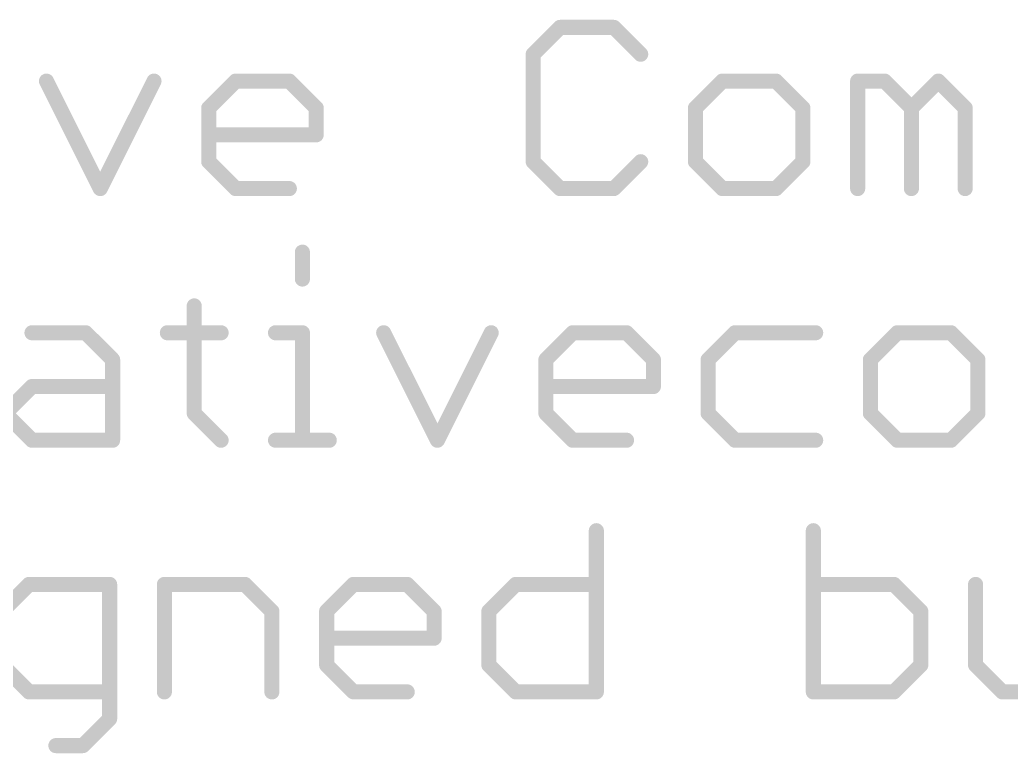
# Model space of a CAD drawing. Extents: x -34 to 73, y -65 to 31.
# Drawn here: x 3.72 to 13.72, y -13.24 to -5.84 of the extents above; entities that cross this region are included whole.
import ezdxf

# ---------------------------------------------------------------- set-up
doc = ezdxf.new("R2010")
doc.units = 0
doc.layers.add('51', color=53, linetype='CONTINUOUS')

msp = doc.modelspace()

# ---------------------------------------------------------------- linework, layer by layer
at = {"layer": '51', "const_width": 0.1524}
for points in [[(9.1691, -5.9168), (8.898, -6.188)], [(9.7115, -5.9168), (9.1691, -5.9168)], [(9.9826, -6.188), (9.7115, -5.9168)], [(8.898, -6.188), (8.898, -7.2726)], [(3.9865, -6.4591), (4.5288, -7.5438)], [(4.5288, -7.5438), (5.0712, -6.4591)], [(5.6237, -6.7303), (5.8948, -6.4591)], [(5.8948, -6.4591), (6.4372, -6.4591)], [(6.4372, -6.4591), (6.7083, -6.7303)], [(10.8063, -6.4591), (10.5351, -6.7303)], [(11.3486, -6.4591), (10.8063, -6.4591)], [(11.6198, -6.7303), (11.3486, -6.4591)], [(12.1723, -7.5438), (12.1723, -6.4591)], [(12.1723, -6.4591), (12.4435, -6.4591)], [(12.4435, -6.4591), (12.7146, -6.7303)], [(12.7146, -6.7303), (12.9858, -6.4591)], [(12.9858, -6.4591), (13.257, -6.7303)], [(5.6237, -7.2726), (5.6237, -6.7303)], [(6.7083, -6.7303), (6.7083, -7.0015)], [(10.5351, -6.7303), (10.5351, -7.2726)], [(11.6198, -7.2726), (11.6198, -6.7303)], [(12.7146, -6.7303), (12.7146, -7.5438)], [(13.257, -6.7303), (13.257, -7.5438)], [(6.7083, -7.0015), (5.6237, -7.0015)], [(5.8948, -7.5438), (5.6237, -7.2726)], [(8.898, -7.2726), (9.1691, -7.5438)], [(9.7115, -7.5438), (9.9826, -7.2726)], [(10.5351, -7.2726), (10.8063, -7.5438)], [(11.3486, -7.5438), (11.6198, -7.2726)], [(6.4372, -7.5438), (5.8948, -7.5438)], [(9.1691, -7.5438), (9.7115, -7.5438)], [(10.8063, -7.5438), (11.3486, -7.5438)], [(6.569, -8.1856), (6.569, -8.4568)], [(5.4775, -8.728), (5.4775, -9.8126)], [(3.8404, -8.9991), (4.3827, -8.9991)], [(4.3827, -8.9991), (4.6539, -9.2703)], [(5.2064, -8.9991), (5.7487, -8.9991)], [(6.2978, -8.9991), (6.569, -8.9991)], [(6.569, -8.9991), (6.569, -10.0838)], [(7.3892, -8.9991), (7.9316, -10.0838)], [(7.9316, -10.0838), (8.4739, -8.9991)], [(9.0264, -9.2703), (9.2976, -8.9991)], [(9.2976, -8.9991), (9.8399, -8.9991)], [(9.8399, -8.9991), (10.111, -9.2703)], [(10.9347, -8.9991), (10.6635, -9.2703)], [(11.7482, -8.9991), (10.9347, -8.9991)], [(12.5719, -8.9991), (12.3007, -9.2703)], [(13.1142, -8.9991), (12.5719, -8.9991)], [(13.3854, -9.2703), (13.1142, -8.9991)], [(4.6539, -9.2703), (4.6539, -10.0838)], [(9.0264, -9.8126), (9.0264, -9.2703)], [(10.111, -9.2703), (10.111, -9.5415)], [(10.6635, -9.2703), (10.6635, -9.8126)], [(12.3007, -9.2703), (12.3007, -9.8126)], [(13.3854, -9.8126), (13.3854, -9.2703)], [(3.5692, -9.8126), (3.8404, -9.5415)], [(3.8404, -9.5415), (4.6539, -9.5415)], [(10.111, -9.5415), (9.0264, -9.5415)], [(3.8404, -10.0838), (3.5692, -9.8126)], [(5.4775, -9.8126), (5.7487, -10.0838)], [(9.2976, -10.0838), (9.0264, -9.8126)], [(10.6635, -9.8126), (10.9347, -10.0838)], [(12.3007, -9.8126), (12.5719, -10.0838)], [(13.1142, -10.0838), (13.3854, -9.8126)], [(4.6539, -10.0838), (3.8404, -10.0838)], [(6.2978, -10.0838), (6.8401, -10.0838)], [(9.8399, -10.0838), (9.2976, -10.0838)], [(10.9347, -10.0838), (11.7482, -10.0838)], [(12.5719, -10.0838), (13.1142, -10.0838)], [(9.5352, -10.9968), (9.5352, -12.6238)], [(11.7249, -10.9968), (11.7249, -12.6238)], [(3.8103, -11.5391), (3.5391, -11.8103)], [(4.6238, -11.5391), (3.8103, -11.5391)], [(4.6238, -12.895), (4.6238, -11.5391)], [(5.1763, -12.6238), (5.1763, -11.5391)], [(5.1763, -11.5391), (5.9898, -11.5391)], [(5.9898, -11.5391), (6.2609, -11.8103)], [(6.8134, -11.8103), (7.0846, -11.5391)], [(7.0846, -11.5391), (7.6269, -11.5391)], [(7.6269, -11.5391), (7.8981, -11.8103)], [(8.4506, -11.8103), (8.7217, -11.5391)], [(8.7217, -11.5391), (9.5352, -11.5391)], [(12.5384, -11.5391), (11.7249, -11.5391)], [(12.8095, -11.8103), (12.5384, -11.5391)], [(13.362, -11.5391), (13.362, -12.3526)], [(6.2609, -11.8103), (6.2609, -12.6238)], [(6.8134, -12.3526), (6.8134, -11.8103)], [(7.8981, -11.8103), (7.8981, -12.0815)], [(8.4506, -12.3526), (8.4506, -11.8103)], [(12.8095, -12.3526), (12.8095, -11.8103)], [(7.8981, -12.0815), (6.8134, -12.0815)], [(3.5391, -12.3526), (3.8103, -12.6238)], [(7.0846, -12.6238), (6.8134, -12.3526)], [(8.7217, -12.6238), (8.4506, -12.3526)], [(12.5384, -12.6238), (12.8095, -12.3526)], [(13.362, -12.3526), (13.6332, -12.6238)], [(3.8103, -12.6238), (4.6238, -12.6238)], [(7.6269, -12.6238), (7.0846, -12.6238)], [(9.5352, -12.6238), (8.7217, -12.6238)], [(11.7249, -12.6238), (12.5384, -12.6238)], [(13.6332, -12.6238), (14.4467, -12.6238)], [(4.3526, -13.1661), (4.6238, -12.895)], [(4.0814, -13.1661), (4.3526, -13.1661)]]:
    msp.add_lwpolyline(points, dxfattribs=at)
at = {"layer": '51', "const_width": 0.0762}
for points in [[(9.1691, -5.8787, 1), (9.1691, -5.9549)], [(9.1961, -5.9438, 1), (9.1422, -5.8899)], [(9.7384, -5.8899, 1), (9.6845, -5.9438)], [(9.7115, -5.9549, 1), (9.7115, -5.8787)], [(8.871, -6.161, 1), (8.9249, -6.2149)], [(8.9361, -6.188, 1), (8.8599, -6.188)], [(9.9557, -6.2149, 1), (10.0096, -6.161)], [(4.0206, -6.4421, 1), (3.9524, -6.4762)], [(5.1052, -6.4762, 1), (5.0371, -6.4421)], [(5.8948, -6.421, 1), (5.8948, -6.4972)], [(5.9218, -6.4861, 1), (5.8679, -6.4322)], [(6.4641, -6.4322, 1), (6.4102, -6.4861)], [(6.4372, -6.4972, 1), (6.4372, -6.421)], [(10.8063, -6.421, 1), (10.8063, -6.4972)], [(10.8332, -6.4861, 1), (10.7794, -6.4322)], [(11.3756, -6.4322, 1), (11.3217, -6.4861)], [(11.3486, -6.4972, 1), (11.3486, -6.421)], [(12.2104, -6.4591, 1), (12.1342, -6.4591)], [(12.1723, -6.421, 1), (12.1723, -6.4972)], [(12.4704, -6.4322, 1), (12.4165, -6.4861)], [(12.4435, -6.4972, 1), (12.4435, -6.421)], [(13.0127, -6.4322, 1), (12.9588, -6.4861)], [(13.0127, -6.4861, 1), (12.9588, -6.4322)], [(5.6618, -6.7303, 1), (5.5856, -6.7303)], [(5.5967, -6.7034, 1), (5.6506, -6.7572)], [(6.7464, -6.7303, 1), (6.6702, -6.7303)], [(6.6814, -6.7572, 1), (6.7353, -6.7034)], [(10.5732, -6.7303, 1), (10.497, -6.7303)], [(10.5082, -6.7034, 1), (10.5621, -6.7572)], [(11.6579, -6.7303, 1), (11.5817, -6.7303)], [(11.5929, -6.7572, 1), (11.6467, -6.7034)], [(12.7527, -6.7303, 1), (12.6765, -6.7303)], [(12.6877, -6.7034, 1), (12.7416, -6.7572)], [(12.6877, -6.7572, 1), (12.7416, -6.7034)], [(13.2951, -6.7303, 1), (13.2189, -6.7303)], [(13.23, -6.7572, 1), (13.2839, -6.7034)], [(5.6237, -6.9634, 1), (5.6237, -7.0396)], [(6.6702, -7.0015, 1), (6.7464, -7.0015)], [(6.7083, -7.0396, 1), (6.7083, -6.9634)], [(5.6506, -7.2457, 1), (5.5967, -7.2996)], [(8.9249, -7.2457, 1), (8.871, -7.2996)], [(10.0096, -7.2996, 1), (9.9557, -7.2457)], [(10.5621, -7.2457, 1), (10.5082, -7.2996)], [(11.6467, -7.2996, 1), (11.5929, -7.2457)], [(5.5856, -7.2726, 1), (5.6618, -7.2726)], [(8.8599, -7.2726, 1), (8.9361, -7.2726)], [(10.497, -7.2726, 1), (10.5732, -7.2726)], [(11.5817, -7.2726, 1), (11.6579, -7.2726)], [(4.4948, -7.5268, 1), (4.5629, -7.5608)], [(4.4948, -7.5608, 1), (4.5629, -7.5268)], [(5.8948, -7.5057, 1), (5.8948, -7.5819)], [(5.8679, -7.5707, 1), (5.9218, -7.5169)], [(6.4372, -7.5819, 1), (6.4372, -7.5057)], [(9.1691, -7.5057, 1), (9.1691, -7.5819)], [(9.1422, -7.5707, 1), (9.1961, -7.5169)], [(9.6845, -7.5169, 1), (9.7384, -7.5707)], [(9.7115, -7.5819, 1), (9.7115, -7.5057)], [(10.8063, -7.5057, 1), (10.8063, -7.5819)], [(10.7794, -7.5707, 1), (10.8332, -7.5169)], [(11.3217, -7.5169, 1), (11.3756, -7.5707)], [(11.3486, -7.5819, 1), (11.3486, -7.5057)], [(12.1342, -7.5438, 1), (12.2104, -7.5438)], [(12.6765, -7.5438, 1), (12.7527, -7.5438)], [(13.2189, -7.5438, 1), (13.2951, -7.5438)], [(6.6071, -8.1856, 1), (6.5309, -8.1856)], [(6.5309, -8.4568, 1), (6.6071, -8.4568)], [(5.5156, -8.728, 1), (5.4394, -8.728)], [(3.8404, -8.961, 1), (3.8404, -9.0372)], [(4.4096, -8.9722, 1), (4.3558, -9.0261)], [(4.3827, -9.0372, 1), (4.3827, -8.961)], [(5.2064, -8.961, 1), (5.2064, -9.0372)], [(5.7487, -9.0372, 1), (5.7487, -8.961)], [(6.2978, -8.961, 1), (6.2978, -9.0372)], [(6.6071, -8.9991, 1), (6.5309, -8.9991)], [(6.569, -9.0372, 1), (6.569, -8.961)], [(7.4233, -8.9821, 1), (7.3552, -9.0162)], [(8.508, -9.0162, 1), (8.4398, -8.9821)], [(9.2976, -8.961, 1), (9.2976, -9.0372)], [(9.3245, -9.0261, 1), (9.2706, -8.9722)], [(9.8668, -8.9722, 1), (9.8129, -9.0261)], [(9.8399, -9.0372, 1), (9.8399, -8.961)], [(10.9347, -8.961, 1), (10.9347, -9.0372)], [(10.9616, -9.0261, 1), (10.9078, -8.9722)], [(11.7482, -9.0372, 1), (11.7482, -8.961)], [(12.5719, -8.961, 1), (12.5719, -9.0372)], [(12.5988, -9.0261, 1), (12.5449, -8.9722)], [(13.1411, -8.9722, 1), (13.0873, -9.0261)], [(13.1142, -9.0372, 1), (13.1142, -8.961)], [(4.692, -9.2703, 1), (4.6158, -9.2703)], [(9.0645, -9.2703, 1), (8.9883, -9.2703)], [(10.1491, -9.2703, 1), (10.0729, -9.2703)], [(10.7016, -9.2703, 1), (10.6254, -9.2703)], [(12.3388, -9.2703, 1), (12.2626, -9.2703)], [(13.4235, -9.2703, 1), (13.3473, -9.2703)], [(4.6269, -9.2972, 1), (4.6808, -9.2434)], [(8.9994, -9.2434, 1), (9.0533, -9.2972)], [(10.0841, -9.2972, 1), (10.138, -9.2434)], [(10.6366, -9.2434, 1), (10.6905, -9.2972)], [(12.2738, -9.2434, 1), (12.3276, -9.2972)], [(13.3584, -9.2972, 1), (13.4123, -9.2434)], [(3.8404, -9.5034, 1), (3.8404, -9.5796)], [(3.8673, -9.5684, 1), (3.8134, -9.5145)], [(4.6539, -9.5796, 1), (4.6539, -9.5034)], [(9.0264, -9.5034, 1), (9.0264, -9.5796)], [(10.0729, -9.5415, 1), (10.1491, -9.5415)], [(10.111, -9.5796, 1), (10.111, -9.5034)], [(5.5045, -9.7857, 1), (5.4506, -9.8396)], [(5.4394, -9.8126, 1), (5.5156, -9.8126)], [(9.0533, -9.7857, 1), (8.9994, -9.8396)], [(8.9883, -9.8126, 1), (9.0645, -9.8126)], [(10.6905, -9.7857, 1), (10.6366, -9.8396)], [(10.6254, -9.8126, 1), (10.7016, -9.8126)], [(12.3276, -9.7857, 1), (12.2738, -9.8396)], [(12.2626, -9.8126, 1), (12.3388, -9.8126)], [(13.3473, -9.8126, 1), (13.4235, -9.8126)], [(13.4123, -9.8396, 1), (13.3584, -9.7857)], [(3.8404, -10.0457, 1), (3.8404, -10.1219)], [(3.8134, -10.1107, 1), (3.8673, -10.0569)], [(4.6158, -10.0838, 1), (4.692, -10.0838)], [(4.6539, -10.1219, 1), (4.6539, -10.0457)], [(5.7217, -10.1107, 1), (5.7756, -10.0569)], [(6.2978, -10.0457, 1), (6.2978, -10.1219)], [(6.5309, -10.0838, 1), (6.6071, -10.0838)], [(6.8401, -10.1219, 1), (6.8401, -10.0457)], [(7.8975, -10.0668, 1), (7.9656, -10.1008)], [(7.8975, -10.1008, 1), (7.9656, -10.0668)], [(9.2976, -10.0457, 1), (9.2976, -10.1219)], [(9.2706, -10.1107, 1), (9.3245, -10.0569)], [(9.8399, -10.1219, 1), (9.8399, -10.0457)], [(10.9347, -10.0457, 1), (10.9347, -10.1219)], [(10.9078, -10.1107, 1), (10.9616, -10.0569)], [(11.7482, -10.1219, 1), (11.7482, -10.0457)], [(12.5719, -10.0457, 1), (12.5719, -10.1219)], [(12.5449, -10.1107, 1), (12.5988, -10.0569)], [(13.0873, -10.0569, 1), (13.1411, -10.1107)], [(13.1142, -10.1219, 1), (13.1142, -10.0457)], [(9.5733, -10.9968, 1), (9.4971, -10.9968)], [(11.763, -10.9968, 1), (11.6868, -10.9968)], [(3.8103, -11.501, 1), (3.8103, -11.5772)], [(3.8372, -11.5661, 1), (3.7833, -11.5122)], [(4.6619, -11.5391, 1), (4.5857, -11.5391)], [(4.6238, -11.5772, 1), (4.6238, -11.501)], [(5.2144, -11.5391, 1), (5.1382, -11.5391)], [(5.1763, -11.501, 1), (5.1763, -11.5772)], [(6.0167, -11.5122, 1), (5.9628, -11.5661)], [(5.9898, -11.5772, 1), (5.9898, -11.501)], [(7.0846, -11.501, 1), (7.0846, -11.5772)], [(7.1115, -11.5661, 1), (7.0576, -11.5122)], [(7.6539, -11.5122, 1), (7.6, -11.5661)], [(7.6269, -11.5772, 1), (7.6269, -11.501)], [(8.7217, -11.501, 1), (8.7217, -11.5772)], [(8.7487, -11.5661, 1), (8.6948, -11.5122)], [(9.5352, -11.5772, 1), (9.5352, -11.501)], [(11.7249, -11.501, 1), (11.7249, -11.5772)], [(12.5653, -11.5122, 1), (12.5114, -11.5661)], [(12.5384, -11.5772, 1), (12.5384, -11.501)], [(13.4001, -11.5391, 1), (13.3239, -11.5391)], [(6.299, -11.8103, 1), (6.2228, -11.8103)], [(6.234, -11.8372, 1), (6.2879, -11.7834)], [(6.8515, -11.8103, 1), (6.7753, -11.8103)], [(6.7865, -11.7834, 1), (6.8404, -11.8372)], [(7.9362, -11.8103, 1), (7.86, -11.8103)], [(7.8711, -11.8372, 1), (7.925, -11.7834)], [(8.4887, -11.8103, 1), (8.4125, -11.8103)], [(8.4236, -11.7834, 1), (8.4775, -11.8372)], [(12.8476, -11.8103, 1), (12.7714, -11.8103)], [(12.7826, -11.8372, 1), (12.8365, -11.7834)], [(6.8134, -12.0434, 1), (6.8134, -12.1196)], [(7.86, -12.0815, 1), (7.9362, -12.0815)], [(7.8981, -12.1196, 1), (7.8981, -12.0434)], [(6.8404, -12.3257, 1), (6.7865, -12.3796)], [(8.4775, -12.3257, 1), (8.4236, -12.3796)], [(12.8365, -12.3796, 1), (12.7826, -12.3257)], [(13.389, -12.3257, 1), (13.3351, -12.3796)], [(6.7753, -12.3526, 1), (6.8515, -12.3526)], [(8.4125, -12.3526, 1), (8.4887, -12.3526)], [(12.7714, -12.3526, 1), (12.8476, -12.3526)], [(13.3239, -12.3526, 1), (13.4001, -12.3526)], [(3.8103, -12.5857, 1), (3.8103, -12.6619)], [(3.7833, -12.6507, 1), (3.8372, -12.5969)], [(4.6238, -12.6619, 1), (4.6238, -12.5857)], [(5.1382, -12.6238, 1), (5.2144, -12.6238)], [(6.2228, -12.6238, 1), (6.299, -12.6238)], [(7.0846, -12.5857, 1), (7.0846, -12.6619)], [(7.0576, -12.6507, 1), (7.1115, -12.5969)], [(7.6269, -12.6619, 1), (7.6269, -12.5857)], [(8.7217, -12.5857, 1), (8.7217, -12.6619)], [(8.6948, -12.6507, 1), (8.7487, -12.5969)], [(9.4971, -12.6238, 1), (9.5733, -12.6238)], [(9.5352, -12.6619, 1), (9.5352, -12.5857)], [(11.7249, -12.5857, 1), (11.7249, -12.6619)], [(11.6868, -12.6238, 1), (11.763, -12.6238)], [(12.5114, -12.5969, 1), (12.5653, -12.6507)], [(12.5384, -12.6619, 1), (12.5384, -12.5857)], [(13.6332, -12.5857, 1), (13.6332, -12.6619)], [(13.6063, -12.6507, 1), (13.6601, -12.5969)], [(4.5857, -12.895, 1), (4.6619, -12.895)], [(4.6507, -12.9219, 1), (4.5968, -12.868)], [(4.0814, -13.128, 1), (4.0814, -13.2042)], [(4.3257, -13.1392, 1), (4.3795, -13.1931)], [(4.3526, -13.2042, 1), (4.3526, -13.128)]]:
    msp.add_lwpolyline(points, format="xyb", dxfattribs=at)

doc.saveas('drawing.dxf')
